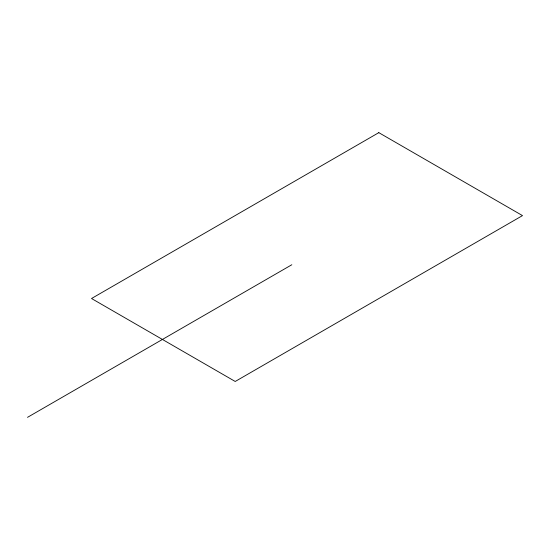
<?xml version="1.0" encoding="UTF-8"?>
<svg xmlns="http://www.w3.org/2000/svg" width="550" height="550" viewBox="0 0 550 550"><rect width="100%" height="100%" fill="white"/><g stroke="black" fill="none" stroke-linecap="round" stroke-linejoin="round"><path stroke-width="0.82" d="M27.5 417.347L291.823 264.743M378.812 132.653L91.527 298.512L235.214 381.473L522.5 215.607L378.812 132.653"/></g></svg>
